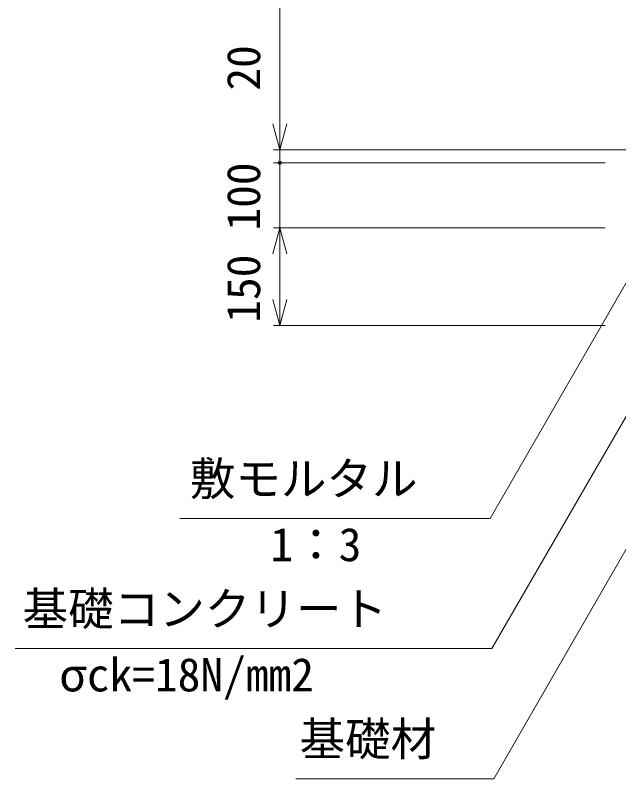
# Model space of a CAD drawing. Units: millimetres, scale not verified. Extents: x 748 to 253048, y 13754 to 73154.
# Drawn here: x 34396 to 39034, y 54684 to 60550 of the extents above; entities that cross this region are included whole.
import ezdxf
from ezdxf.enums import TextEntityAlignment as Align

# ---------------------------------------------------------------- set-up
doc = ezdxf.new("R2010")
doc.units = ezdxf.units.MM
doc.header["$LTSCALE"] = 300
for name, color, linetype, lineweight in [('0_2', 1, 'Continuous', 18), ('D-STR-DIM', 7, 'Continuous', 18), ('D-STR-HTXT', 7, 'Continuous', 18)]:
    doc.layers.add(name, color=color, linetype=linetype, lineweight=lineweight)
doc.styles.add('ＭＳ ゴシック', font='')
doc.styles.get('ＭＳ ゴシック').set_extended_font_data('MS Gothic')

msp = doc.modelspace()

# ---------------------------------------------------------------- linework, layer by layer
at = {"layer": '0_2'}
for p, q in [((36430.3, 59516.7), (36376.7, 59716.7)), ((36430.3, 59516.7), (36376.7, 59716.7)), ((36483.9, 59716.7), (36430.3, 59516.7)), ((36430.3, 59516.7), (36430.3, 59716.7)), ((36483.9, 59716.7), (36430.3, 59516.7)), ((36430.3, 59516.7), (36430.3, 59716.7)), ((36376.7, 58716.7), (36430.3, 58916.7)), ((36430.3, 58916.7), (36483.9, 58716.7)), ((36430.3, 58916.7), (36430.3, 58716.7)), ((36430.3, 58166.7), (36376.7, 58366.7)), ((36483.9, 58366.7), (36430.3, 58166.7)), ((36430.3, 58166.7), (36430.3, 58366.7))]:
    msp.add_line(p, q, dxfattribs=at)
for start, end in [(90, 270), (90, 270), (270, 90), (270, 90)]:
    msp.add_arc((36430.3, 59416.7), 12.5, start, end, dxfattribs=at)
at = {"layer": 'D-STR-DIM'}
for p, q in [((36430.3, 65316.7), (36430.3, 59716.7)), ((36430.3, 59716.7), (36430.3, 60482.4)), ((39180.3, 59516.7), (36380.3, 59516.7)), ((39180.3, 59516.7), (36380.3, 59516.7)), ((36430.3, 59416.7), (36430.3, 59516.7)), ((38930.3, 59416.7), (36380.3, 59416.7)), ((38930.3, 59416.7), (36380.3, 59416.7)), ((36430.3, 58916.7), (36430.3, 59416.7)), ((36430.3, 59416.7), (36430.3, 59216.7)), ((38930.3, 58916.7), (36380.3, 58916.7)), ((38930.3, 58916.7), (36380.3, 58916.7)), ((36430.3, 58366.7), (36430.3, 58716.7)), ((38930.3, 58166.7), (36380.3, 58166.7))]:
    msp.add_line(p, q, dxfattribs=at)
at = {"layer": 'D-STR-HTXT'}
for p, q in [((39561.9, 59310.9), (38045.3, 56684.1)), ((39953, 58961.9), (38060.1, 55684.1)), ((40109, 58216.3), (38074.9, 54684.1)), ((38045.3, 56684.1), (35661.2, 56684.1)), ((38060.1, 55684.1), (34396.1, 55684.1)), ((38074.9, 54684.1), (36552.1, 54684.1))]:
    msp.add_line(p, q, dxfattribs=at)

# ---------------------------------------------------------------- texts
at = {"layer": 'D-STR-DIM', "color": 1, "style": 'ＭＳ ゴシック'}
for s, p in [('20', (36355.3, 59970.4)), (' 100', (36355.3, 58720.8)), ('150', (36355.3, 58187.3))]:
    msp.add_text(s, height=256.6, rotation=90, dxfattribs=at).set_placement(p, align=Align.BOTTOM_LEFT)
at = {"layer": 'D-STR-HTXT', "color": 1, "style": 'ＭＳ ゴシック'}
for s, p in [('敷モルタル', (35738, 56784.1)), ('1：3', (36357.4, 56278.3)), ('基礎コンクリート', (34453, 55784.1)), ('σck=18N/mm2', (34733.6, 55278.3)), ('基礎材', (36581.5, 54784.1))]:
    msp.add_text(s, height=256.6, dxfattribs=at).set_placement(p, align=Align.BOTTOM_LEFT)

doc.saveas('drawing.dxf')
